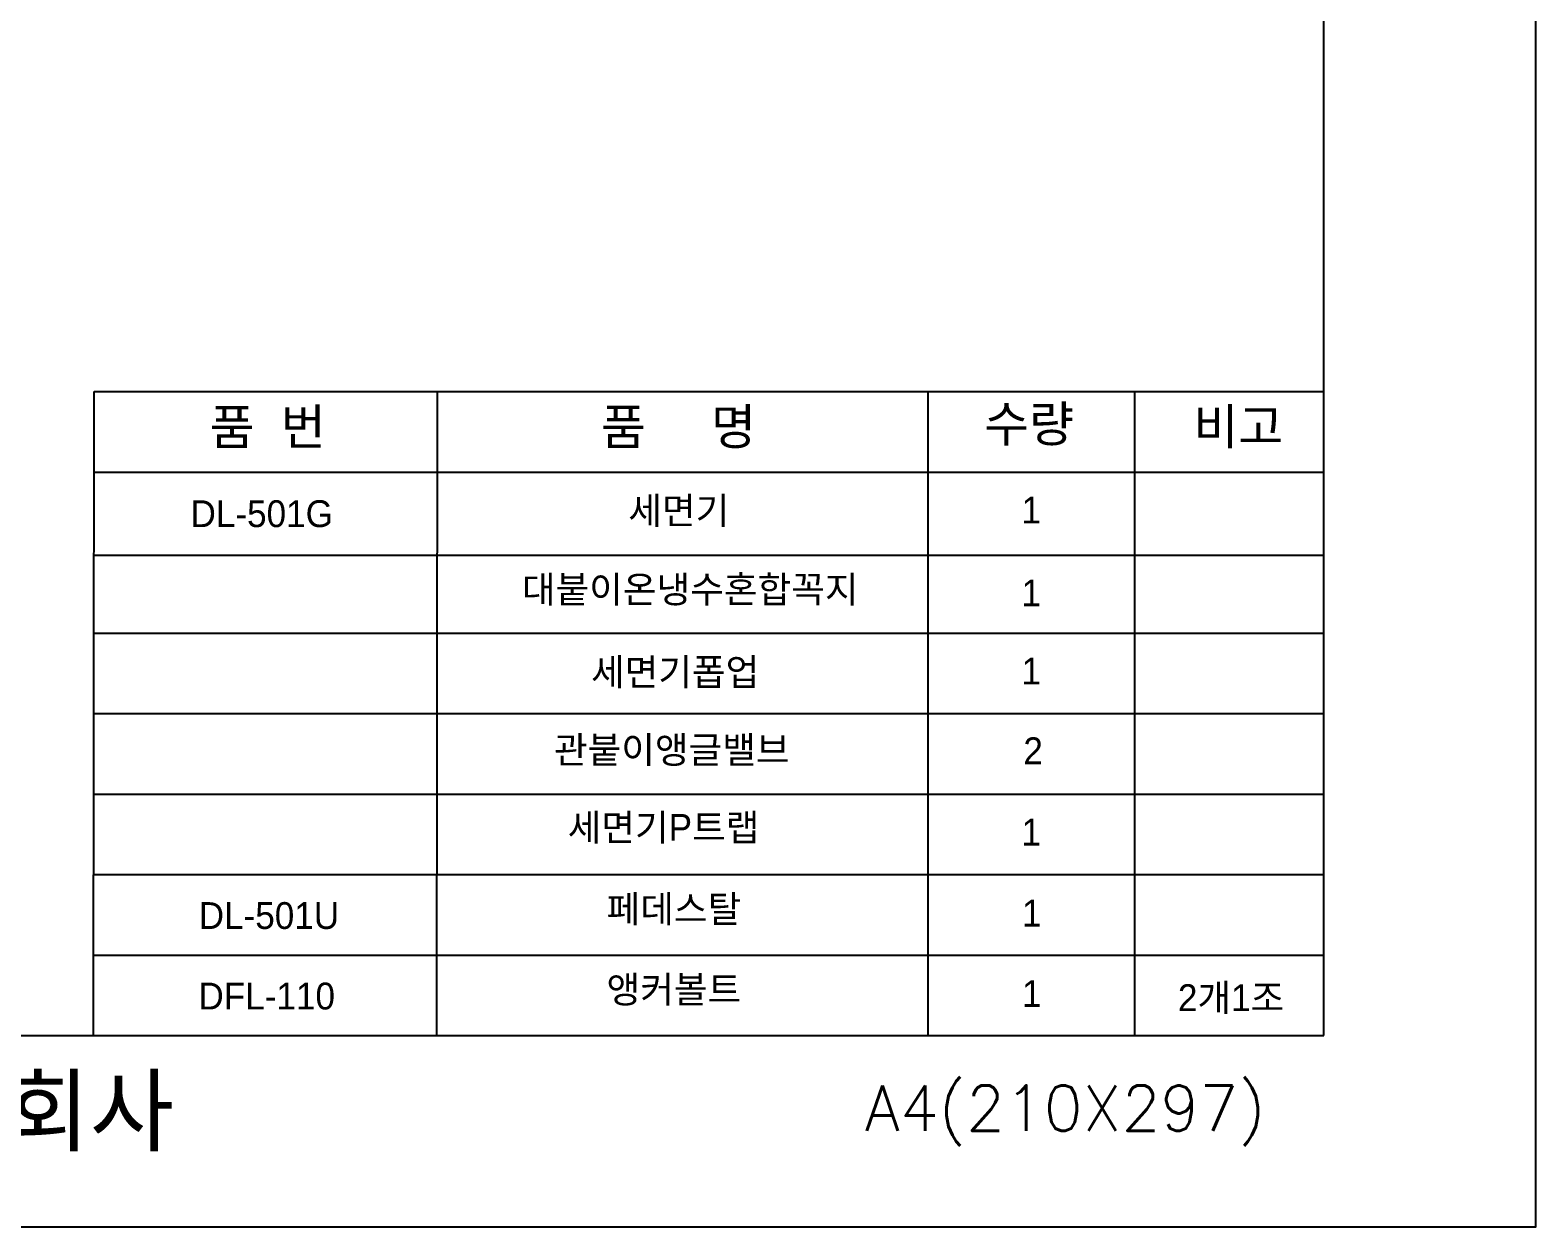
# Model space of a CAD drawing. Extents: x 66423 to 68848, y 58104 to 61534.
# Drawn here: x 67726 to 68848, y 58104 to 58996 of the extents above; entities that cross this region are included whole.
import ezdxf
from ezdxf.lldxf.tags import DXFTag

# ---------------------------------------------------------------- set-up
doc = ezdxf.new("R2010")
doc.units = 0
doc.header["$MEASUREMENT"] = 0
for name, color, linetype in [('Dim', 4, 'CONTINUOUS'), ('LINE', 7, 'CONTINUOUS'), ('YA', 7, 'CONTINUOUS')]:
    doc.layers.add(name, color=color, linetype=linetype)
doc.styles.get("Standard").update_dxf_attribs({"font": 'txt.shx', "bigfont": 'ghs.shx'})
doc.styles.add('스타일1', font='txt.shx', dxfattribs={"bigfont": 'ghs.shx'})
tags = doc.linetypes.add('Amconstr', pattern=[9999, 9999, 0]).pattern_tags.tags
tags[6:7] = [DXFTag(74, 4), DXFTag(75, 0), DXFTag(340, '0'), DXFTag(46, 1.0), DXFTag(50, 0.0), DXFTag(44, 0.0), DXFTag(45, 0.0)]
tags[4:5] = [DXFTag(74, 4), DXFTag(75, 0), DXFTag(340, '0'), DXFTag(46, 1.0), DXFTag(50, 0.0), DXFTag(44, 0.0), DXFTag(45, 0.0)]

msp = doc.modelspace()

# ---------------------------------------------------------------- linework, layer by layer
at = {"layer": 'Dim', "color": 0}
for p, q in [((68394.8, 58726.5), (68394.8, 58246.5)), ((68548.8, 58726.5), (68548.8, 58246.5)), ((67773.4, 58666.5), (68689.9, 58666.5)), ((67773.4, 58604.6), (68689.9, 58604.6)), ((67773.4, 58546.5), (68689.9, 58546.5)), ((67773.4, 58486.5), (68689.9, 58486.5)), ((67773.4, 58426.5), (68689.9, 58426.5)), ((67773.4, 58366.5), (68689.9, 58366.5))]:
    msp.add_line(p, q, dxfattribs=at)
at = {"layer": 'LINE', "linetype": 'Amconstr'}
for p, q in [((68689.9, 58246.5), (68689.9, 61414.5)), ((67701.4, 58246.5), (67773.4, 58246.5))]:
    msp.add_line(p, q, dxfattribs=at)
at = {"layer": 'YA', "color": 7}
for p, q in [((67772.8, 58246.5), (67773.4, 58726.5)), ((67773.4, 58726.5), (68689.9, 58726.5)), ((68028.8, 58246.2), (68029.4, 58726.2)), ((67773.4, 58306.5), (68689.9, 58306.5)), ((67773.4, 58246.5), (68689.9, 58246.5))]:
    msp.add_line(p, q, dxfattribs=at)
at = {"layer": 'YA', "color": 0}
msp.add_lwpolyline([(66422.5, 58104), (68848, 58104), (68848, 61534.3), (66422.5, 61534.3)], close=True, dxfattribs=at)

# ---------------------------------------------------------------- texts
at = {"layer": 'Dim', "color": 0, "attachment_point": 1, "style": '스타일1'}
for s, insert, char_height in [('{\\fGulim|b0|i0|c129|p50;품  번}', (67859.4, 58713.5), 26.746), ('{\\fGulim|b0|i0|c129|p50;품     명}', (68151, 58713.7), 26.746), ('{\\fGulim|b0|i0|c129|p50;수량}', (68436.7, 58715.8), 26.746), ('{\\fGulim|b0|i0|c129|p50;비고}', (68592.7, 58713.9), 26.746), ('{\\fGulim|b0|i0|c129|p50;1\\P}', (68464.6, 58648.2), 20), ('{\\fGulim|b0|i0|c129|p50;1\\P}', (68464.6, 58586.4), 20), ('{\\fGulim|b0|i0|c129|p50;1\\P}', (68464.6, 58528.2), 20), ('{\\fGulim|b0|i0|c129|p50;2\\P}', (68466, 58468.8), 20), ('{\\fGulim|b0|i0|c129|p50;1\\P}', (68464.6, 58408.2), 20), ('{\\fGulim|b0|i0|c129|p50;1\\P}', (68465, 58347.8), 20), ('{\\fGulim|b0|i0|c129|p50;1\\P}', (68465, 58287.8), 20)]:
    msp.add_mtext(s, dxfattribs=dict(at, insert=insert, char_height=char_height))
for s, insert, char_height, width in [('{\\fGulim|b0|i0|c129|p50;DL-501G}', (67845.2, 58645.5), 20, 17), ('{\\fGulim|b0|i0|c129|p50;세면기}', (68171.5, 58647.8), 20, 147), ('{\\fGulim|b0|i0|c129|p50;대붙이온냉수혼합꼭지}', (68092.2, 58589.1), 20, 290), ('{\\fGulim|b0|i0|c129|p50;세면기폽업}', (68143.7, 58527.5), 20, 315), ('{\\fGulim|b0|i0|c129|p50;관붙이앵글밸브}', (68116.1, 58469.5), 20, 212), ('{\\fGulim|b0|i0|c129|p50;세면기P트랩}', (68126.3, 58411.7), 20, 212), ('{\\fGulim|b0|i0|c129|p50;페데스탈}', (68155.3, 58350.9), 20, 212), ('{\\fGulim|b0|i0|c129|p50;DL-501U}', (67851.3, 58346), 20, 147), ('{\\fGulim|b0|i0|c129|p50;DFL-110}', (67851.1, 58286), 20, 147), ('{\\fGulim|b0|i0|c129|p50;앵커볼트}', (68155.3, 58290.9), 20, 212), ('{\\fGulim|b0|i0|c129|p50;2개1조}', (68581.2, 58284.8), 20, 212), ('{\\fGulim|b0|i0|c129|p50;       대림통상주식회사\\P}', (67203.8, 58215.6), 50, 1090)]:
    msp.add_mtext(s, dxfattribs=dict(at, insert=insert, char_height=char_height, width=width))
at = {"layer": 'YA', "color": 7}
msp.add_text('A4(210X297)', height=33.819, dxfattribs=at).set_placement((68347.9, 58175.6))

doc.saveas('drawing.dxf')
